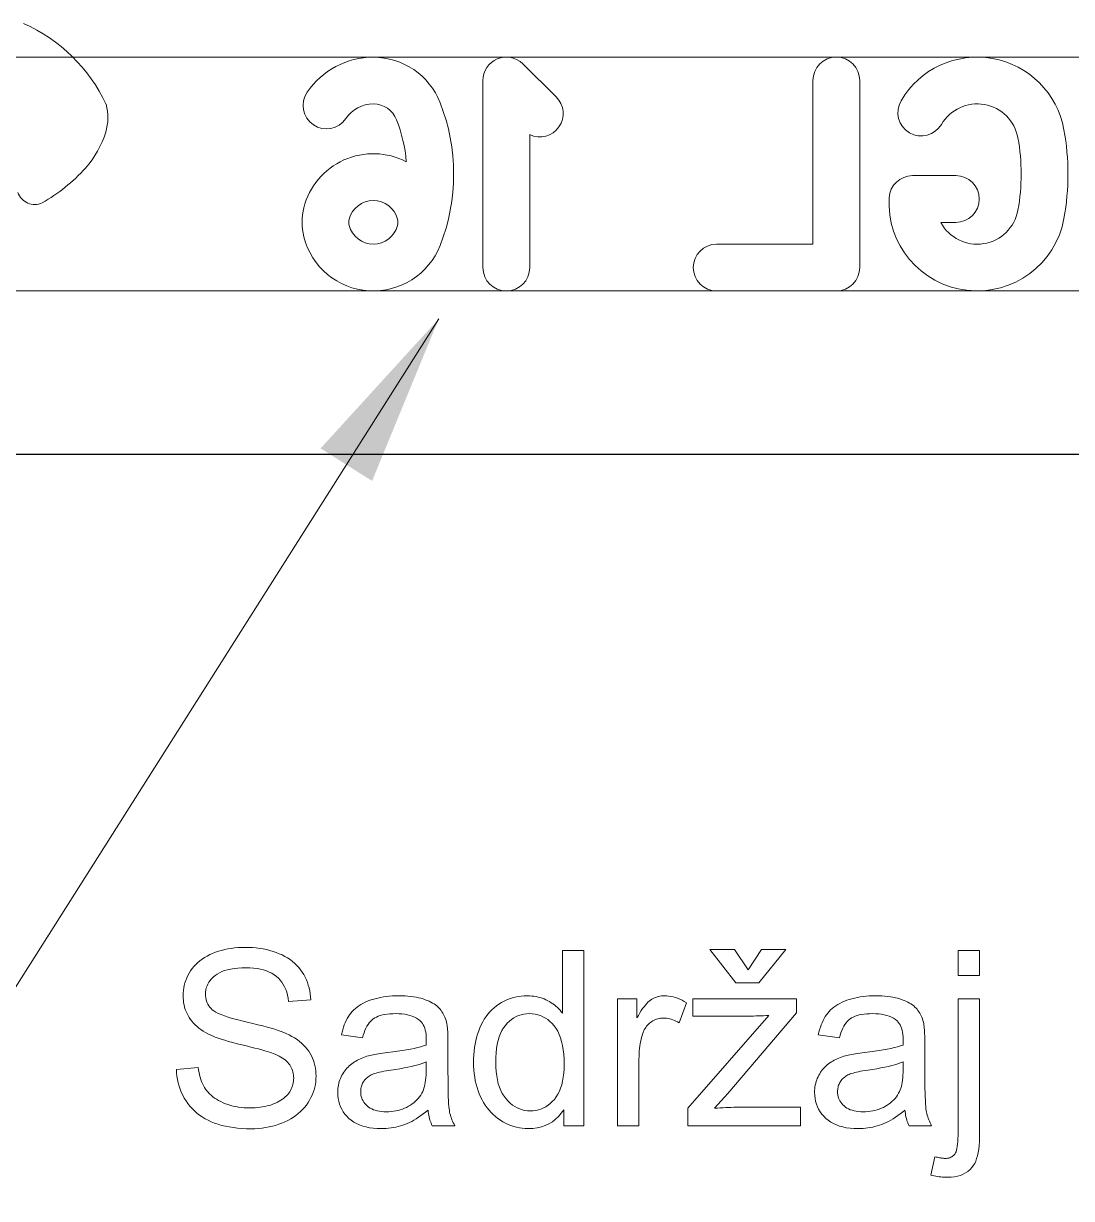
# Model space of a CAD drawing. Extents: x 0 to 297, y 0 to 530.
# Drawn here: x 223.53 to 241.44, y 98.27 to 118.37 of the extents above; entities that cross this region are included whole.
import ezdxf

# ---------------------------------------------------------------- set-up
doc = ezdxf.new("R2010")
doc.units = 0

msp = doc.modelspace()

# ---------------------------------------------------------------- linework, layer by layer
at = {"color": 7, "lineweight": 13}
for p, q in [((217.592, 117.793), (282.863, 117.793)), ((217.592, 113.793), (282.688, 113.793))]:
    msp.add_line(p, q, dxfattribs=at)
at = {"color": 7, "lineweight": 13, "ltscale": 0.020099}
msp.add_line((232.062, 117.677), (232.634, 117.113), dxfattribs=at)
at = {"color": 7, "lineweight": 13, "ltscale": 0.08}
for p, q in [((231.381, 114.192), (231.381, 117.392)), ((237.823, 117.393), (237.823, 114.193))]:
    msp.add_line(p, q, dxfattribs=at)
at = {"color": 7, "lineweight": 13, "ltscale": 0.07}
msp.add_line((237.023, 117.393), (237.023, 114.593), dxfattribs=at)
at = {"color": 7, "lineweight": 13, "ltscale": 0.056864}
msp.add_line((232.181, 116.467), (232.181, 114.192), dxfattribs=at)
at = {"color": 7, "lineweight": 13, "ltscale": 0.018524}
msp.add_line((238.725, 115.765), (239.466, 115.765), dxfattribs=at)
at = {"color": 7, "lineweight": 13, "ltscale": 0.006456}
msp.add_line((239.466, 114.965), (239.208, 114.965), dxfattribs=at)
at = {"color": 7, "lineweight": 13, "ltscale": 0.041162}
msp.add_line((237.023, 114.593), (235.377, 114.593), dxfattribs=at)
at = {"color": 7, "lineweight": 13, "ltscale": 0.051162}
msp.add_line((237.423, 113.793), (235.377, 113.793), dxfattribs=at)
at = {"color": 7, "lineweight": 30}
msp.add_line((285.565, 110.993), (214.815, 110.993), dxfattribs=at)
at = {"color": 7, "lineweight": 13}
msp.add_lwpolyline([(230.626, 113.316), (212.719, 85.032), (173.606, 85.032)], dxfattribs=at)
for points in [[(226.14, 100.475), (226.515, 100.508), (226.521, 100.464), (226.528, 100.421), (226.537, 100.38), (226.547, 100.341), (226.559, 100.303), (226.572, 100.267), (226.586, 100.232), (226.602, 100.2), (226.62, 100.168), (226.638, 100.139), (226.659, 100.11), (226.682, 100.083), (226.706, 100.057), (226.733, 100.032), (226.762, 100.008), (226.794, 99.985), (226.827, 99.964), (226.863, 99.943), (226.9, 99.924), (226.94, 99.905), (226.982, 99.888), (227.024, 99.873), (227.068, 99.86), (227.112, 99.848), (227.158, 99.839), (227.204, 99.831), (227.252, 99.824), (227.3, 99.82), (227.35, 99.817), (227.401, 99.816), (227.446, 99.817), (227.489, 99.819), (227.532, 99.822), (227.574, 99.827), (227.614, 99.833), (227.654, 99.841), (227.693, 99.849), (227.73, 99.86), (227.766, 99.871), (227.802, 99.884), (227.836, 99.898), (227.868, 99.913), (227.898, 99.929), (227.927, 99.946), (227.953, 99.964), (227.978, 99.983), (228.002, 100.003), (228.023, 100.024), (228.043, 100.046), (228.061, 100.069), (228.077, 100.093), (228.091, 100.117), (228.104, 100.142), (228.115, 100.167), (228.124, 100.192), (228.132, 100.218), (228.138, 100.244), (228.142, 100.271), (228.145, 100.298), (228.146, 100.326), (228.145, 100.354), (228.142, 100.381), (228.138, 100.407), (228.132, 100.433), (228.125, 100.458), (228.116, 100.482), (228.105, 100.506), (228.093, 100.529), (228.079, 100.551), (228.064, 100.572), (228.046, 100.593), (228.027, 100.613), (228.005, 100.633), (227.981, 100.651), (227.955, 100.669), (227.927, 100.687), (227.897, 100.703), (227.865, 100.719), (227.83, 100.735), (227.794, 100.749), (227.766, 100.759), (227.734, 100.77), (227.695, 100.782), (227.65, 100.795), (227.6, 100.81), (227.543, 100.825), (227.481, 100.841), (227.413, 100.858), (227.339, 100.876), (227.259, 100.896), (227.179, 100.915), (227.104, 100.935), (227.034, 100.954), (226.968, 100.973), (226.908, 100.992), (226.853, 101.011), (226.802, 101.029), (226.757, 101.047), (226.716, 101.065), (226.68, 101.083), (226.638, 101.106), (226.599, 101.13), (226.561, 101.155), (226.526, 101.182), (226.493, 101.209), (226.462, 101.238), (226.433, 101.267), (226.407, 101.298), (226.382, 101.33), (226.36, 101.362), (226.34, 101.396), (226.322, 101.431), (226.306, 101.466), (226.293, 101.502), (226.281, 101.539), (226.272, 101.577), (226.264, 101.615), (226.259, 101.655), (226.256, 101.695), (226.255, 101.736), (226.256, 101.781), (226.26, 101.825), (226.266, 101.869), (226.275, 101.913), (226.287, 101.956), (226.301, 101.998), (226.318, 102.039), (226.337, 102.08), (226.359, 102.121), (226.384, 102.16), (226.411, 102.199), (226.44, 102.236), (226.472, 102.27), (226.506, 102.303), (226.542, 102.334), (226.581, 102.363), (226.622, 102.39), (226.666, 102.415), (226.712, 102.439), (226.76, 102.46), (226.81, 102.48), (226.861, 102.497), (226.914, 102.512), (226.967, 102.526), (227.022, 102.537), (227.077, 102.546), (227.134, 102.553), (227.192, 102.558), (227.251, 102.562), (227.311, 102.563), (227.377, 102.561), (227.441, 102.558), (227.504, 102.553), (227.565, 102.545), (227.624, 102.536), (227.683, 102.524), (227.739, 102.51), (227.794, 102.494), (227.847, 102.476), (227.899, 102.455), (227.949, 102.433), (227.996, 102.408), (228.041, 102.382), (228.084, 102.353), (228.124, 102.322), (228.162, 102.29), (228.198, 102.255), (228.231, 102.218), (228.262, 102.18), (228.291, 102.139), (228.317, 102.097), (228.341, 102.053), (228.362, 102.009), (228.38, 101.963), (228.396, 101.916), (228.41, 101.869), (228.421, 101.82), (228.429, 101.77), (228.435, 101.718), (228.438, 101.666), (228.058, 101.638), (228.05, 101.693), (228.039, 101.746), (228.026, 101.796), (228.01, 101.843), (227.99, 101.887), (227.968, 101.929), (227.943, 101.968), (227.915, 102.004), (227.884, 102.037), (227.85, 102.067), (227.813, 102.095), (227.772, 102.12), (227.728, 102.141), (227.681, 102.16), (227.631, 102.176), (227.577, 102.189), (227.519, 102.2), (227.459, 102.207), (227.394, 102.211), (227.327, 102.213), (227.257, 102.211), (227.191, 102.207), (227.128, 102.201), (227.07, 102.191), (227.016, 102.18), (226.965, 102.165), (226.919, 102.148), (226.876, 102.128), (226.837, 102.106), (226.802, 102.081), (226.771, 102.054), (226.743, 102.026), (226.718, 101.997), (226.697, 101.966), (226.679, 101.935), (226.664, 101.903), (226.652, 101.869), (226.644, 101.835), (226.639, 101.799), (226.637, 101.762), (226.639, 101.731), (226.642, 101.7), (226.648, 101.671), (226.656, 101.642), (226.667, 101.615), (226.679, 101.589), (226.694, 101.564), (226.712, 101.54), (226.732, 101.518), (226.754, 101.496), (226.781, 101.475), (226.815, 101.454), (226.856, 101.433), (226.905, 101.412), (226.961, 101.391), (227.024, 101.369), (227.095, 101.348), (227.174, 101.326), (227.259, 101.304), (227.353, 101.283), (227.446, 101.261), (227.534, 101.24), (227.616, 101.219), (227.691, 101.199), (227.761, 101.18), (227.824, 101.161), (227.881, 101.143), (227.932, 101.125), (227.978, 101.108), (228.017, 101.091), (228.068, 101.066), (228.116, 101.04), (228.161, 101.013), (228.204, 100.984), (228.244, 100.954), (228.282, 100.923), (228.316, 100.891), (228.348, 100.857), (228.377, 100.822), (228.403, 100.785), (228.427, 100.748), (228.448, 100.709), (228.467, 100.669), (228.483, 100.628), (228.497, 100.586), (228.508, 100.543), (228.517, 100.498), (228.523, 100.453), (228.527, 100.406), (228.528, 100.359), (228.527, 100.311), (228.523, 100.264), (228.516, 100.217), (228.506, 100.171), (228.494, 100.126), (228.479, 100.081), (228.461, 100.037), (228.44, 99.993), (228.417, 99.95), (228.391, 99.907), (228.362, 99.866), (228.331, 99.826), (228.298, 99.789), (228.262, 99.753), (228.224, 99.719), (228.183, 99.687), (228.14, 99.657), (228.095, 99.629), (228.047, 99.602), (227.997, 99.578), (227.945, 99.556), (227.892, 99.536), (227.837, 99.518), (227.781, 99.503), (227.724, 99.49), (227.666, 99.479), (227.606, 99.471), (227.545, 99.465), (227.483, 99.461), (227.419, 99.46), (227.339, 99.461), (227.261, 99.465), (227.187, 99.471), (227.114, 99.479), (227.045, 99.49), (226.978, 99.503), (226.914, 99.518), (226.852, 99.536), (226.793, 99.556), (226.737, 99.579), (226.683, 99.604), (226.631, 99.631), (226.582, 99.661), (226.535, 99.693), (226.491, 99.728), (226.449, 99.764), (226.409, 99.804), (226.372, 99.845), (226.337, 99.89), (226.305, 99.936), (226.275, 99.984), (226.248, 100.034), (226.224, 100.085), (226.203, 100.137), (226.185, 100.19), (226.17, 100.245), (226.158, 100.3), (226.149, 100.357), (226.143, 100.416)], [(235.916, 102.18), (236.141, 102.528), (236.558, 102.528), (236.098, 101.955), (235.705, 101.955), (235.263, 102.528), (235.684, 102.528)], [(232.764, 99.511), (232.764, 99.786), (232.721, 99.724), (232.674, 99.669), (232.623, 99.621), (232.568, 99.579), (232.509, 99.543), (232.446, 99.514), (232.38, 99.491), (232.309, 99.475), (232.235, 99.465), (232.156, 99.462), (232.105, 99.464), (232.054, 99.468), (232.004, 99.475), (231.955, 99.485), (231.907, 99.498), (231.86, 99.514), (231.813, 99.532), (231.767, 99.554), (231.723, 99.578), (231.679, 99.606), (231.636, 99.635), (231.595, 99.667), (231.557, 99.702), (231.52, 99.738), (231.485, 99.777), (231.452, 99.818), (231.422, 99.862), (231.393, 99.907), (231.366, 99.955), (231.341, 100.006), (231.318, 100.058), (231.298, 100.111), (231.28, 100.167), (231.264, 100.223), (231.251, 100.282), (231.24, 100.341), (231.232, 100.403), (231.226, 100.466), (231.222, 100.53), (231.221, 100.596), (231.222, 100.66), (231.226, 100.724), (231.231, 100.786), (231.239, 100.847), (231.248, 100.906), (231.26, 100.965), (231.274, 101.022), (231.291, 101.078), (231.309, 101.133), (231.33, 101.186), (231.352, 101.238), (231.377, 101.287), (231.405, 101.334), (231.434, 101.379), (231.465, 101.42), (231.499, 101.46), (231.535, 101.497), (231.573, 101.531), (231.613, 101.563), (231.655, 101.593), (231.699, 101.619), (231.744, 101.643), (231.79, 101.665), (231.837, 101.683), (231.885, 101.698), (231.934, 101.711), (231.984, 101.721), (232.035, 101.728), (232.087, 101.732), (232.14, 101.734), (232.179, 101.733), (232.217, 101.73), (232.254, 101.726), (232.29, 101.72), (232.326, 101.713), (232.36, 101.704), (232.394, 101.693), (232.427, 101.681), (232.459, 101.667), (232.49, 101.651), (232.52, 101.634), (232.549, 101.616), (232.577, 101.597), (232.604, 101.577), (232.629, 101.555), (232.654, 101.533), (232.677, 101.51), (232.699, 101.486), (232.72, 101.461), (232.74, 101.435), (232.74, 102.511), (233.106, 102.511), (233.106, 99.511)], [(239.505, 102.084), (239.505, 102.511), (239.873, 102.511), (239.873, 102.084)], [(230.442, 99.779), (230.401, 99.746), (230.36, 99.714), (230.32, 99.684), (230.28, 99.657), (230.241, 99.631), (230.202, 99.608), (230.163, 99.586), (230.124, 99.567), (230.086, 99.549), (230.048, 99.534), (230.01, 99.52), (229.971, 99.508), (229.932, 99.497), (229.892, 99.488), (229.851, 99.48), (229.811, 99.474), (229.769, 99.469), (229.727, 99.465), (229.685, 99.463), (229.641, 99.462), (229.571, 99.464), (229.505, 99.469), (229.441, 99.478), (229.381, 99.49), (229.325, 99.506), (229.271, 99.525), (229.221, 99.548), (229.175, 99.574), (229.131, 99.604), (229.091, 99.637), (229.054, 99.673), (229.022, 99.711), (228.993, 99.751), (228.968, 99.793), (228.947, 99.837), (228.929, 99.882), (228.916, 99.93), (228.906, 99.979), (228.901, 100.031), (228.899, 100.084), (228.899, 100.116), (228.902, 100.147), (228.905, 100.178), (228.91, 100.208), (228.917, 100.237), (228.925, 100.266), (228.934, 100.294), (228.945, 100.322), (228.957, 100.349), (228.971, 100.376), (228.986, 100.402), (229.002, 100.427), (229.019, 100.45), (229.037, 100.473), (229.055, 100.495), (229.075, 100.516), (229.095, 100.535), (229.116, 100.554), (229.138, 100.571), (229.162, 100.588), (229.185, 100.603), (229.21, 100.618), (229.235, 100.632), (229.26, 100.645), (229.287, 100.658), (229.313, 100.67), (229.341, 100.68), (229.369, 100.691), (229.397, 100.7), (229.427, 100.709), (229.449, 100.714), (229.474, 100.72), (229.502, 100.726), (229.531, 100.731), (229.563, 100.737), (229.596, 100.742), (229.633, 100.748), (229.671, 100.753), (229.711, 100.758), (229.754, 100.764), (229.841, 100.775), (229.923, 100.786), (230, 100.798), (230.073, 100.81), (230.141, 100.822), (230.205, 100.835), (230.263, 100.848), (230.317, 100.862), (230.366, 100.876), (230.411, 100.891), (230.411, 100.905), (230.412, 100.919), (230.412, 100.931), (230.412, 100.942), (230.412, 100.953), (230.413, 100.962), (230.413, 100.97), (230.413, 100.976), (230.413, 100.982), (230.413, 100.987), (230.412, 101.031), (230.409, 101.072), (230.404, 101.11), (230.396, 101.146), (230.387, 101.179), (230.375, 101.209), (230.362, 101.237), (230.346, 101.262), (230.328, 101.284), (230.309, 101.304), (230.279, 101.328), (230.247, 101.349), (230.211, 101.368), (230.174, 101.384), (230.133, 101.398), (230.09, 101.409), (230.044, 101.418), (229.995, 101.424), (229.943, 101.428), (229.889, 101.429), (229.838, 101.428), (229.791, 101.425), (229.745, 101.421), (229.703, 101.414), (229.663, 101.406), (229.626, 101.396), (229.592, 101.384), (229.56, 101.371), (229.531, 101.355), (229.505, 101.338), (229.481, 101.318), (229.458, 101.296), (229.437, 101.271), (229.417, 101.243), (229.398, 101.212), (229.38, 101.178), (229.364, 101.142), (229.349, 101.102), (229.335, 101.06), (229.322, 101.015), (228.962, 101.065), (228.972, 101.11), (228.984, 101.154), (228.997, 101.195), (229.011, 101.235), (229.027, 101.274), (229.044, 101.31), (229.062, 101.345), (229.081, 101.378), (229.102, 101.409), (229.124, 101.438), (229.147, 101.466), (229.173, 101.492), (229.2, 101.517), (229.23, 101.541), (229.261, 101.564), (229.295, 101.585), (229.33, 101.605), (229.368, 101.624), (229.408, 101.641), (229.449, 101.657), (229.492, 101.672), (229.537, 101.685), (229.583, 101.696), (229.63, 101.706), (229.679, 101.715), (229.729, 101.721), (229.78, 101.727), (229.833, 101.731), (229.887, 101.733), (229.942, 101.734), (229.997, 101.733), (230.049, 101.731), (230.1, 101.728), (230.148, 101.723), (230.194, 101.717), (230.239, 101.71), (230.281, 101.702), (230.321, 101.692), (230.359, 101.681), (230.395, 101.668), (230.428, 101.655), (230.46, 101.641), (230.491, 101.626), (230.519, 101.61), (230.545, 101.594), (230.57, 101.578), (230.593, 101.56), (230.614, 101.542), (230.633, 101.523), (230.65, 101.504), (230.666, 101.483), (230.681, 101.462), (230.695, 101.439), (230.708, 101.416), (230.72, 101.391), (230.731, 101.366), (230.741, 101.339), (230.75, 101.311), (230.758, 101.283), (230.765, 101.253), (230.768, 101.233), (230.772, 101.209), (230.774, 101.183), (230.777, 101.153), (230.779, 101.121), (230.78, 101.085), (230.782, 101.047), (230.783, 101.005), (230.783, 100.961), (230.783, 100.913), (230.783, 100.422), (230.784, 100.323), (230.784, 100.232), (230.785, 100.148), (230.787, 100.072), (230.789, 100.003), (230.792, 99.942), (230.795, 99.888), (230.798, 99.842), (230.802, 99.803), (230.807, 99.772), (230.812, 99.745), (230.818, 99.718), (230.825, 99.692), (230.833, 99.665), (230.842, 99.639), (230.852, 99.613), (230.862, 99.587), (230.874, 99.562), (230.887, 99.536), (230.9, 99.511), (230.515, 99.511), (230.504, 99.535), (230.494, 99.559), (230.485, 99.584), (230.476, 99.609), (230.468, 99.636), (230.461, 99.663), (230.455, 99.691), (230.45, 99.72), (230.445, 99.749)], [(233.681, 99.511), (233.681, 101.685), (234.013, 101.685), (234.013, 101.355), (234.038, 101.4), (234.062, 101.441), (234.087, 101.48), (234.111, 101.515), (234.135, 101.547), (234.158, 101.576), (234.181, 101.602), (234.203, 101.624), (234.225, 101.644), (234.247, 101.66), (234.269, 101.674), (234.291, 101.687), (234.313, 101.698), (234.336, 101.707), (234.36, 101.715), (234.383, 101.722), (234.408, 101.727), (234.432, 101.731), (234.458, 101.733), (234.483, 101.734), (234.52, 101.733), (234.558, 101.729), (234.595, 101.723), (234.633, 101.715), (234.671, 101.704), (234.709, 101.691), (234.747, 101.676), (234.785, 101.658), (234.823, 101.638), (234.862, 101.615), (234.735, 101.273), (234.708, 101.288), (234.681, 101.302), (234.654, 101.314), (234.627, 101.324), (234.6, 101.333), (234.573, 101.34), (234.546, 101.346), (234.519, 101.35), (234.492, 101.352), (234.465, 101.353), (234.441, 101.352), (234.417, 101.35), (234.395, 101.347), (234.372, 101.342), (234.35, 101.335), (234.329, 101.327), (234.308, 101.318), (234.287, 101.307), (234.267, 101.294), (234.248, 101.28), (234.229, 101.265), (234.212, 101.249), (234.195, 101.232), (234.18, 101.213), (234.165, 101.194), (234.152, 101.173), (234.14, 101.151), (234.129, 101.128), (234.119, 101.104), (234.111, 101.079), (234.099, 101.039), (234.089, 100.999), (234.079, 100.958), (234.071, 100.916), (234.065, 100.873), (234.059, 100.83), (234.055, 100.786), (234.052, 100.741), (234.05, 100.695), (234.049, 100.649), (234.049, 99.511)], [(238.594, 99.779), (238.554, 99.746), (238.513, 99.714), (238.473, 99.684), (238.433, 99.657), (238.394, 99.631), (238.354, 99.608), (238.315, 99.586), (238.277, 99.567), (238.238, 99.549), (238.2, 99.534), (238.162, 99.52), (238.124, 99.508), (238.084, 99.497), (238.045, 99.488), (238.004, 99.48), (237.963, 99.474), (237.922, 99.469), (237.88, 99.465), (237.837, 99.463), (237.794, 99.462), (237.724, 99.464), (237.658, 99.469), (237.594, 99.478), (237.534, 99.49), (237.478, 99.506), (237.424, 99.525), (237.374, 99.548), (237.327, 99.574), (237.284, 99.604), (237.244, 99.637), (237.207, 99.673), (237.174, 99.711), (237.146, 99.751), (237.121, 99.793), (237.099, 99.837), (237.082, 99.882), (237.069, 99.93), (237.059, 99.979), (237.053, 100.031), (237.051, 100.084), (237.052, 100.116), (237.054, 100.147), (237.058, 100.178), (237.063, 100.208), (237.07, 100.237), (237.078, 100.266), (237.087, 100.294), (237.098, 100.322), (237.11, 100.349), (237.124, 100.376), (237.139, 100.402), (237.155, 100.427), (237.172, 100.45), (237.189, 100.473), (237.208, 100.495), (237.227, 100.516), (237.248, 100.535), (237.269, 100.554), (237.291, 100.571), (237.314, 100.588), (237.338, 100.603), (237.363, 100.618), (237.388, 100.632), (237.413, 100.645), (237.439, 100.658), (237.466, 100.67), (237.494, 100.68), (237.522, 100.691), (237.55, 100.7), (237.579, 100.709), (237.602, 100.714), (237.627, 100.72), (237.654, 100.726), (237.684, 100.731), (237.715, 100.737), (237.749, 100.742), (237.785, 100.748), (237.824, 100.753), (237.864, 100.758), (237.907, 100.764), (237.994, 100.775), (238.076, 100.786), (238.153, 100.798), (238.226, 100.81), (238.294, 100.822), (238.357, 100.835), (238.416, 100.848), (238.47, 100.862), (238.519, 100.876), (238.564, 100.891), (238.564, 100.905), (238.564, 100.919), (238.565, 100.931), (238.565, 100.942), (238.565, 100.953), (238.565, 100.962), (238.566, 100.97), (238.566, 100.976), (238.566, 100.982), (238.566, 100.987), (238.565, 101.031), (238.562, 101.072), (238.556, 101.11), (238.549, 101.146), (238.54, 101.179), (238.528, 101.209), (238.515, 101.237), (238.499, 101.262), (238.481, 101.284), (238.461, 101.304), (238.432, 101.328), (238.399, 101.349), (238.364, 101.368), (238.326, 101.384), (238.286, 101.398), (238.243, 101.409), (238.196, 101.418), (238.148, 101.424), (238.096, 101.428), (238.042, 101.429), (237.991, 101.428), (237.943, 101.425), (237.898, 101.421), (237.856, 101.414), (237.816, 101.406), (237.779, 101.396), (237.745, 101.384), (237.713, 101.371), (237.684, 101.355), (237.658, 101.338), (237.634, 101.318), (237.611, 101.296), (237.59, 101.271), (237.569, 101.243), (237.55, 101.212), (237.533, 101.178), (237.516, 101.142), (237.501, 101.102), (237.488, 101.06), (237.475, 101.015), (237.115, 101.065), (237.125, 101.11), (237.137, 101.154), (237.15, 101.195), (237.164, 101.235), (237.18, 101.274), (237.197, 101.31), (237.215, 101.345), (237.234, 101.378), (237.255, 101.409), (237.276, 101.438), (237.3, 101.466), (237.326, 101.492), (237.353, 101.517), (237.383, 101.541), (237.414, 101.564), (237.448, 101.585), (237.483, 101.605), (237.521, 101.624), (237.56, 101.641), (237.602, 101.657), (237.645, 101.672), (237.69, 101.685), (237.736, 101.696), (237.783, 101.706), (237.832, 101.715), (237.882, 101.721), (237.933, 101.727), (237.986, 101.731), (238.04, 101.733), (238.095, 101.734), (238.15, 101.733), (238.202, 101.731), (238.253, 101.728), (238.301, 101.723), (238.347, 101.717), (238.391, 101.71), (238.434, 101.702), (238.474, 101.692), (238.511, 101.681), (238.547, 101.668), (238.581, 101.655), (238.613, 101.641), (238.643, 101.626), (238.672, 101.61), (238.698, 101.594), (238.723, 101.578), (238.746, 101.56), (238.767, 101.542), (238.786, 101.523), (238.803, 101.504), (238.819, 101.483), (238.834, 101.462), (238.848, 101.439), (238.861, 101.416), (238.873, 101.391), (238.884, 101.366), (238.894, 101.339), (238.903, 101.311), (238.911, 101.283), (238.918, 101.253), (238.921, 101.233), (238.924, 101.209), (238.927, 101.183), (238.929, 101.153), (238.932, 101.121), (238.933, 101.085), (238.934, 101.047), (238.935, 101.005), (238.936, 100.961), (238.936, 100.913), (238.936, 100.422), (238.936, 100.323), (238.937, 100.232), (238.938, 100.148), (238.94, 100.072), (238.942, 100.003), (238.945, 99.942), (238.948, 99.888), (238.951, 99.842), (238.955, 99.803), (238.96, 99.772), (238.965, 99.745), (238.971, 99.718), (238.978, 99.692), (238.986, 99.665), (238.995, 99.639), (239.004, 99.613), (239.015, 99.587), (239.027, 99.562), (239.039, 99.536), (239.053, 99.511), (238.668, 99.511), (238.657, 99.535), (238.647, 99.559), (238.637, 99.584), (238.629, 99.609), (238.621, 99.636), (238.614, 99.663), (238.608, 99.691), (238.603, 99.72), (238.598, 99.749)], [(234.886, 99.511), (234.886, 99.81), (236.27, 101.398), (236.223, 101.396), (236.178, 101.394), (236.133, 101.392), (236.09, 101.39), (236.048, 101.389), (236.007, 101.388), (235.967, 101.387), (235.928, 101.386), (235.891, 101.386), (235.854, 101.386), (234.968, 101.386), (234.968, 101.685), (236.744, 101.685), (236.744, 101.441), (235.568, 100.062), (235.341, 99.81), (235.39, 99.814), (235.438, 99.817), (235.486, 99.82), (235.534, 99.822), (235.581, 99.824), (235.627, 99.826), (235.672, 99.827), (235.717, 99.828), (235.761, 99.828), (235.805, 99.829), (236.81, 99.829), (236.81, 99.511)], [(239.038, 98.668), (239.108, 98.981), (239.13, 98.976), (239.15, 98.971), (239.17, 98.967), (239.189, 98.963), (239.207, 98.96), (239.224, 98.957), (239.24, 98.955), (239.255, 98.954), (239.269, 98.953), (239.282, 98.953), (239.304, 98.953), (239.325, 98.956), (239.344, 98.959), (239.363, 98.965), (239.38, 98.971), (239.396, 98.98), (239.411, 98.989), (239.425, 99.001), (239.438, 99.013), (239.45, 99.027), (239.46, 99.045), (239.47, 99.066), (239.478, 99.092), (239.485, 99.123), (239.491, 99.158), (239.496, 99.198), (239.5, 99.242), (239.503, 99.29), (239.504, 99.343), (239.505, 99.401), (239.505, 101.685), (239.873, 101.685), (239.873, 99.393), (239.872, 99.315), (239.869, 99.242), (239.864, 99.174), (239.857, 99.111), (239.847, 99.052), (239.836, 98.999), (239.822, 98.95), (239.807, 98.907), (239.789, 98.868), (239.769, 98.834), (239.741, 98.795), (239.709, 98.76), (239.673, 98.73), (239.634, 98.703), (239.592, 98.681), (239.546, 98.662), (239.497, 98.648), (239.444, 98.638), (239.387, 98.631), (239.327, 98.629), (239.297, 98.63), (239.268, 98.631), (239.238, 98.633), (239.209, 98.636), (239.18, 98.639), (239.151, 98.643), (239.123, 98.648), (239.094, 98.654), (239.066, 98.661)], [(231.6, 100.596), (231.602, 100.515), (231.607, 100.437), (231.616, 100.364), (231.628, 100.296), (231.644, 100.231), (231.663, 100.171), (231.686, 100.115), (231.712, 100.063), (231.742, 100.015), (231.776, 99.972), (231.812, 99.933), (231.849, 99.897), (231.887, 99.866), (231.927, 99.84), (231.968, 99.817), (232.01, 99.798), (232.053, 99.784), (232.098, 99.773), (232.144, 99.767), (232.191, 99.765), (232.239, 99.767), (232.285, 99.773), (232.33, 99.783), (232.373, 99.797), (232.415, 99.815), (232.455, 99.836), (232.494, 99.862), (232.531, 99.892), (232.567, 99.925), (232.602, 99.963), (232.634, 100.004), (232.662, 100.05), (232.688, 100.1), (232.71, 100.154), (232.728, 100.212), (232.743, 100.274), (232.755, 100.341), (232.764, 100.412), (232.769, 100.486), (232.77, 100.565), (232.769, 100.652), (232.763, 100.734), (232.755, 100.812), (232.743, 100.884), (232.727, 100.952), (232.708, 101.015), (232.686, 101.074), (232.66, 101.127), (232.631, 101.176), (232.598, 101.22), (232.563, 101.26), (232.527, 101.295), (232.488, 101.327), (232.448, 101.354), (232.407, 101.377), (232.363, 101.395), (232.319, 101.41), (232.272, 101.42), (232.224, 101.427), (232.175, 101.429), (232.127, 101.427), (232.08, 101.421), (232.035, 101.411), (231.991, 101.397), (231.949, 101.379), (231.909, 101.357), (231.871, 101.331), (231.834, 101.3), (231.798, 101.266), (231.765, 101.228), (231.733, 101.186), (231.705, 101.139), (231.681, 101.087), (231.659, 101.031), (231.641, 100.97), (231.626, 100.904), (231.615, 100.834), (231.606, 100.759), (231.601, 100.68)], [(230.411, 100.602), (230.369, 100.586), (230.323, 100.57), (230.272, 100.555), (230.218, 100.541), (230.16, 100.526), (230.098, 100.513), (230.032, 100.5), (229.962, 100.487), (229.887, 100.475), (229.809, 100.463), (229.765, 100.456), (229.724, 100.45), (229.685, 100.443), (229.649, 100.435), (229.615, 100.428), (229.585, 100.421), (229.556, 100.413), (229.531, 100.405), (229.508, 100.397), (229.488, 100.389), (229.47, 100.381), (229.452, 100.371), (229.435, 100.361), (229.42, 100.35), (229.405, 100.339), (229.39, 100.327), (229.377, 100.313), (229.365, 100.3), (229.353, 100.285), (229.343, 100.27), (229.333, 100.254), (229.324, 100.237), (229.317, 100.221), (229.31, 100.204), (229.304, 100.186), (229.3, 100.169), (229.296, 100.151), (229.294, 100.132), (229.292, 100.114), (229.292, 100.095), (229.293, 100.066), (229.296, 100.038), (229.302, 100.011), (229.309, 99.985), (229.319, 99.96), (229.332, 99.935), (229.346, 99.912), (229.363, 99.89), (229.382, 99.869), (229.403, 99.849), (229.426, 99.83), (229.452, 99.814), (229.479, 99.799), (229.509, 99.786), (229.54, 99.775), (229.574, 99.767), (229.61, 99.76), (229.648, 99.755), (229.687, 99.752), (229.729, 99.751), (229.772, 99.752), (229.813, 99.755), (229.853, 99.759), (229.892, 99.766), (229.93, 99.774), (229.968, 99.784), (230.004, 99.796), (230.04, 99.81), (230.074, 99.826), (230.108, 99.844), (230.14, 99.863), (230.171, 99.884), (230.2, 99.906), (230.227, 99.929), (230.252, 99.954), (230.275, 99.98), (230.297, 100.008), (230.317, 100.037), (230.335, 100.067), (230.352, 100.099), (230.363, 100.125), (230.373, 100.153), (230.382, 100.184), (230.39, 100.218), (230.396, 100.253), (230.401, 100.291), (230.406, 100.332), (230.408, 100.374), (230.41, 100.42), (230.411, 100.467)], [(238.564, 100.602), (238.522, 100.586), (238.475, 100.57), (238.425, 100.555), (238.371, 100.541), (238.313, 100.526), (238.251, 100.513), (238.185, 100.5), (238.114, 100.487), (238.04, 100.475), (237.962, 100.463), (237.918, 100.456), (237.876, 100.45), (237.838, 100.443), (237.802, 100.435), (237.768, 100.428), (237.737, 100.421), (237.709, 100.413), (237.684, 100.405), (237.661, 100.397), (237.641, 100.389), (237.622, 100.381), (237.605, 100.371), (237.588, 100.361), (237.572, 100.35), (237.557, 100.339), (237.543, 100.327), (237.53, 100.313), (237.518, 100.3), (237.506, 100.285), (237.495, 100.27), (237.486, 100.254), (237.477, 100.237), (237.469, 100.221), (237.463, 100.204), (237.457, 100.186), (237.452, 100.169), (237.449, 100.151), (237.446, 100.132), (237.445, 100.114), (237.444, 100.095), (237.445, 100.066), (237.449, 100.038), (237.454, 100.011), (237.462, 99.985), (237.472, 99.96), (237.484, 99.935), (237.499, 99.912), (237.516, 99.89), (237.535, 99.869), (237.556, 99.849), (237.579, 99.83), (237.605, 99.814), (237.632, 99.799), (237.662, 99.786), (237.693, 99.775), (237.727, 99.767), (237.763, 99.76), (237.8, 99.755), (237.84, 99.752), (237.882, 99.751), (237.924, 99.752), (237.965, 99.755), (238.006, 99.759), (238.045, 99.766), (238.083, 99.774), (238.121, 99.784), (238.157, 99.796), (238.193, 99.81), (238.227, 99.826), (238.261, 99.844), (238.293, 99.863), (238.324, 99.884), (238.352, 99.906), (238.379, 99.929), (238.405, 99.954), (238.428, 99.98), (238.45, 100.008), (238.47, 100.037), (238.488, 100.067), (238.504, 100.099), (238.516, 100.125), (238.526, 100.153), (238.535, 100.184), (238.542, 100.218), (238.549, 100.253), (238.554, 100.291), (238.558, 100.332), (238.561, 100.374), (238.563, 100.42), (238.564, 100.467)]]:
    msp.add_lwpolyline(points, close=True, dxfattribs=at)
for centre, radius, start, end in [((222.387, 115.791), 2.818, 25.0649, 66.1438), ((229.508, 116.425), 1.367, 90, 145.9246), ((229.508, 116.566), 1.226, 21.391, 90), ((231.781, 117.392), 0.4, 45.3984, 180), ((237.423, 117.393), 0.4, 0, 180), ((239.831, 116.285), 1.508, 10.1845, 149.6553), ((228.707, 116.967), 0.4, 145.9246, 325.9245), ((229.508, 116.425), 0.567, 90, 145.9246), ((229.508, 116.566), 0.426, 21.391, 90), ((227.533, 115.792), 3.347, 338.609, 21.391), ((232.353, 116.828), 0.4, 244.4641, 45.3984), ((238.875, 116.844), 0.4, 149.6553, 329.6553), ((239.831, 116.285), 0.708, 10.1845, 149.6553), ((224.091, 116.76), 0.878, 343.3772, 14.8668), ((227.533, 115.792), 2.547, 4.7753, 21.391), ((223.233, 117.057), 1.786, 319.3943, 342.1232), ((237.093, 115.793), 3.49, 349.8155, 10.1845), ((237.093, 115.793), 4.29, 349.8155, 10.1845), ((229.508, 114.915), 1.226, 62.6364, 165.7752), ((222.327, 117.954), 3.058, 299.7554, 317.6749), ((238.725, 115.365), 0.4, 90, 176.6683), ((239.466, 115.365), 0.4, 270, 90), ((223.718, 115.575), 0.304, 199.1525, 294.7334), ((239.831, 115.301), 1.508, 176.6683, 349.8155), ((229.304, 114.967), 1.016, 165.7752, 194.2248), ((229.508, 114.915), 0.426, 14.2248, 165.7752), ((229.304, 114.967), 0.216, 165.7752, 194.2248), ((229.713, 114.967), 0.216, 345.7752, 14.2248), ((239.831, 115.301), 0.708, 208.2928, 349.8155), ((229.508, 115.019), 0.426, 194.2248, 345.7752), ((229.508, 115.019), 1.226, 194.2248, 338.609), ((235.377, 114.193), 0.4, 89.9999, 269.9999), ((231.781, 114.192), 0.4, 180, 360), ((237.423, 114.193), 0.4, 270, 360)]:
    msp.add_arc(centre, radius, start, end, dxfattribs=at)
msp.add_solid([(229.486, 110.542), (230.626, 113.316), (228.605, 111.099)], dxfattribs=at)

doc.saveas('drawing.dxf')
